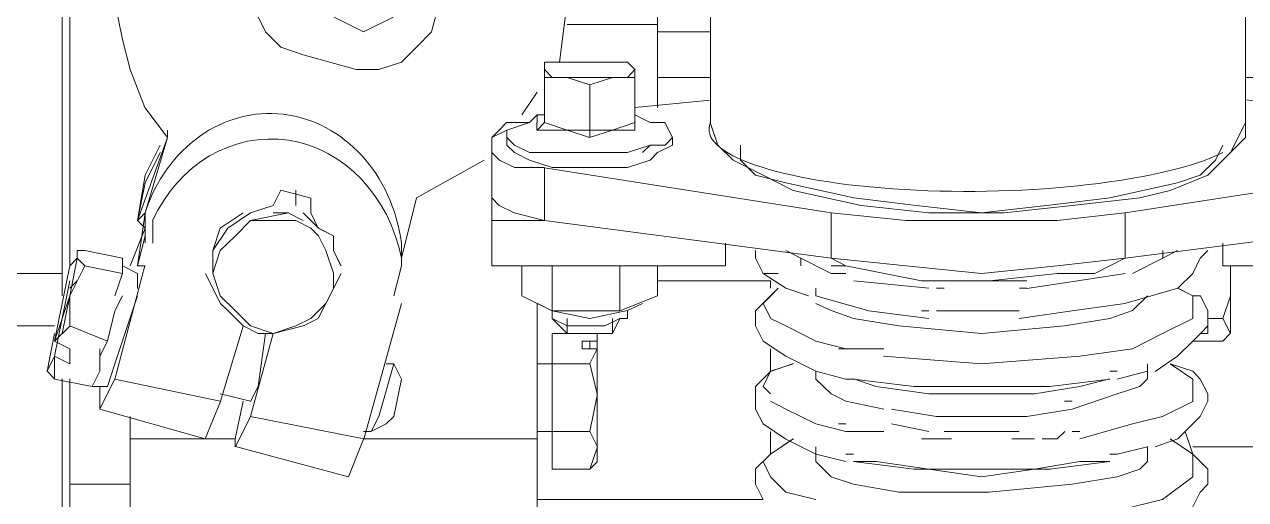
# Model space of a CAD drawing. Header units: inches. Extents: x 16065 to 240872, y 14603 to 37076.
# Drawn here: x 31403.9 to 31517, y 19459.7 to 19503.8 of the extents above; entities that cross this region are included whole.
import ezdxf

# ---------------------------------------------------------------- set-up
doc = ezdxf.new("R2010")
doc.units = ezdxf.units.IN
doc.header["$MEASUREMENT"] = 0
doc.layers.add('1', color=3, linetype='Continuous')
doc.layers.add('Dim', color=6, linetype='Continuous', lineweight=13)

# ---------------------------------------------------------------- blocks, each defined once
blk = doc.blocks.new('5')
at = {"layer": '1', "lineweight": 9}
for p, q in [((225.85208, -21.72248), (225.85208, -21.5942)), ((225.85273, -21.5942), (225.85273, -21.71995)), ((225.90225, -21.7066), (225.90225, -21.63419)), ((225.88319, -21.70024), (225.89717, -21.64881)), ((225.9067, -21.6577), (225.9067, -21.70787)), ((225.95178, -21.6577), (225.95178, -21.70787)), ((225.85716, -21.70088), (225.85652, -21.69772)), ((225.89399, -21.7028), (225.89463, -21.69772)), ((225.86859, -21.69897), (225.86921, -21.70024)), ((225.87494, -21.69897), (225.87748, -21.70024)), ((225.87748, -21.70024), (225.88002, -21.69897)), ((225.89462, -21.69962), (225.90225, -21.69962)), ((225.85781, -21.70341), (225.85716, -21.70088)), ((225.86921, -21.70024), (225.8705, -21.70153)), ((225.88194, -21.70153), (225.88319, -21.70024)), ((225.9067, -21.70024), (225.90224, -21.70024)), ((225.8705, -21.70153), (225.8724, -21.70216)), ((225.88067, -21.70279), (225.88194, -21.70153)), ((225.8724, -21.70216), (225.87684, -21.70342)), ((225.87875, -21.70341), (225.88067, -21.70279)), ((225.89462, -21.7028), (225.89271, -21.7028)), ((225.89272, -21.70341), (225.89272, -21.7028)), ((225.89272, -21.7028), (225.89272, -21.70341)), ((225.89844, -21.7028), (225.89462, -21.7028)), ((225.89972, -21.7028), (225.89845, -21.7028)), ((225.90034, -21.70342), (225.89971, -21.70279)), ((225.90034, -21.70341), (225.89971, -21.7028)), ((225.85906, -21.7066), (225.85781, -21.70341)), ((225.87685, -21.70341), (225.87875, -21.70341)), ((225.89272, -21.70788), (225.89272, -21.70341)), ((225.89272, -21.70341), (225.89336, -21.70407)), ((225.89272, -21.70407), (225.89463, -21.70407)), ((225.89336, -21.70407), (225.89463, -21.70407)), ((225.89462, -21.70407), (225.89844, -21.70407)), ((225.89463, -21.70407), (225.89653, -21.7047)), ((225.89845, -21.70407), (225.89653, -21.7047)), ((225.89844, -21.70407), (225.89971, -21.70407)), ((225.90035, -21.70407), (225.89845, -21.70407)), ((225.89971, -21.70407), (225.90034, -21.70342)), ((225.90034, -21.70788), (225.90034, -21.70341)), ((225.90225, -21.70407), (225.90671, -21.70407)), ((225.95178, -21.70407), (225.95751, -21.70407)), ((225.89653, -21.7047), (225.89653, -21.70852)), ((225.89082, -21.70723), (225.89209, -21.70533)), ((225.9067, -21.70598), (225.90034, -21.70661)), ((225.95751, -21.7066), (225.95178, -21.70597)), ((225.86096, -21.70915), (225.85906, -21.7066)), ((225.88953, -21.70788), (225.88891, -21.70851)), ((225.89145, -21.70788), (225.88953, -21.70788)), ((225.88954, -21.70852), (225.89146, -21.70788)), ((225.89082, -21.70788), (225.89145, -21.70788)), ((225.89145, -21.70788), (225.89209, -21.70723)), ((225.89208, -21.70788), (225.89208, -21.70851)), ((225.89209, -21.70723), (225.89209, -21.70723)), ((225.89209, -21.70723), (225.89209, -21.70723)), ((225.89209, -21.70723), (225.89271, -21.70723)), ((225.89209, -21.70723), (225.89209, -21.70723)), ((225.89209, -21.70788), (225.89209, -21.70723)), ((225.89209, -21.70851), (225.89271, -21.70788)), ((225.89272, -21.70723), (225.89272, -21.70723)), ((225.89462, -21.70851), (225.89272, -21.70788)), ((225.90034, -21.70788), (225.89844, -21.70851)), ((225.90162, -21.70788), (225.90034, -21.70723)), ((225.90034, -21.70723), (225.90034, -21.70723)), ((225.90034, -21.70723), (225.90034, -21.70723)), ((225.90034, -21.70723), (225.90034, -21.70723)), ((225.90034, -21.70723), (225.90034, -21.70789)), ((225.90034, -21.70851), (225.90034, -21.70788)), ((225.90034, -21.70851), (225.90034, -21.70788)), ((225.90097, -21.70723), (225.90097, -21.70723)), ((225.90287, -21.70788), (225.90162, -21.70788)), ((225.90351, -21.70915), (225.90287, -21.70788)), ((225.90732, -21.70978), (225.90669, -21.70788)), ((225.95115, -21.70915), (225.95178, -21.70788)), ((225.95178, -21.70788), (225.95178, -21.70915)), ((225.85843, -21.71613), (225.86095, -21.70915)), ((225.86095, -21.70915), (225.85907, -21.71547)), ((225.86096, -21.70851), (225.86096, -21.70914)), ((225.88954, -21.70851), (225.88827, -21.70914)), ((225.88827, -21.70977), (225.88827, -21.70914)), ((225.88827, -21.70914), (225.88827, -21.70977)), ((225.88891, -21.70851), (225.88828, -21.70915)), ((225.88954, -21.70915), (225.88954, -21.70852)), ((225.88954, -21.70977), (225.88954, -21.70914)), ((225.88954, -21.70915), (225.88954, -21.70915)), ((225.89019, -21.70978), (225.88954, -21.70915)), ((225.89208, -21.70851), (225.89462, -21.70851)), ((225.89462, -21.70851), (225.89652, -21.70914)), ((225.89653, -21.70851), (225.89462, -21.70851)), ((225.89652, -21.70914), (225.89844, -21.70851)), ((225.89844, -21.70851), (225.89652, -21.70851)), ((225.89653, -21.70852), (225.89653, -21.70915)), ((225.89844, -21.70851), (225.90034, -21.70851)), ((225.90288, -21.70978), (225.90351, -21.70915)), ((225.90351, -21.70977), (225.90351, -21.70914)), ((225.95178, -21.70915), (225.95051, -21.71041)), ((225.95051, -21.71041), (225.95115, -21.70915)), ((225.85907, -21.71231), (225.86033, -21.70978)), ((225.88827, -21.71358), (225.88827, -21.70977)), ((225.88827, -21.71041), (225.88827, -21.70977)), ((225.89019, -21.71041), (225.88954, -21.70977)), ((225.89146, -21.71041), (225.89019, -21.70978)), ((225.89971, -21.71041), (225.90161, -21.70978)), ((225.90097, -21.71041), (225.90161, -21.70978)), ((225.90161, -21.70978), (225.90224, -21.70978)), ((225.90351, -21.70977), (225.90224, -21.71041)), ((225.90224, -21.70978), (225.90288, -21.70978)), ((225.90861, -21.71104), (225.90732, -21.70978)), ((225.90861, -21.70977), (225.90861, -21.70977)), ((225.90923, -21.71104), (225.90923, -21.70977)), ((225.94988, -21.70977), (225.94925, -21.71104)), ((225.95051, -21.70977), (225.95051, -21.70977)), ((225.85907, -21.71296), (225.86033, -21.71041)), ((225.88194, -21.71423), (225.88763, -21.71105)), ((225.88892, -21.71104), (225.88827, -21.71041)), ((225.89019, -21.71167), (225.88892, -21.71104)), ((225.89146, -21.71104), (225.89019, -21.71041)), ((225.89398, -21.71041), (225.89146, -21.71041)), ((225.89337, -21.71167), (225.89146, -21.71104)), ((225.89399, -21.71041), (225.89588, -21.71041)), ((225.89527, -21.71041), (225.89971, -21.71041)), ((225.90161, -21.71104), (225.89971, -21.71167)), ((225.90224, -21.71041), (225.90161, -21.71104)), ((225.91113, -21.71231), (225.90861, -21.71104)), ((225.9105, -21.71232), (225.90923, -21.71104)), ((225.94925, -21.71104), (225.94796, -21.71232)), ((225.95051, -21.71041), (225.94861, -21.71231)), ((225.85843, -21.71613), (225.85907, -21.71231)), ((225.89271, -21.71167), (225.89019, -21.71167)), ((225.89272, -21.71613), (225.89272, -21.71168)), ((225.89272, -21.71168), (225.91686, -21.71547)), ((225.89652, -21.71167), (225.89337, -21.71167)), ((225.89971, -21.71167), (225.89652, -21.71167)), ((225.91304, -21.71296), (225.9105, -21.71232)), ((225.91368, -21.71359), (225.91113, -21.71231)), ((225.94163, -21.71548), (225.96639, -21.71168)), ((225.94861, -21.71231), (225.94543, -21.71359)), ((225.94796, -21.71232), (225.94606, -21.71296)), ((225.85843, -21.71613), (225.85907, -21.71296)), ((225.91877, -21.71422), (225.91304, -21.71296)), ((225.94606, -21.71296), (225.94035, -21.71422)), ((225.86985, -21.71486), (225.8705, -21.71357)), ((225.8705, -21.71358), (225.87305, -21.71424)), ((225.87176, -21.71486), (225.87176, -21.71357)), ((225.87176, -21.71358), (225.87176, -21.71487)), ((225.87304, -21.71423), (225.87304, -21.71548)), ((225.87304, -21.71548), (225.87304, -21.71423)), ((225.88066, -21.71931), (225.88194, -21.71423)), ((225.88827, -21.71423), (225.88827, -21.71995)), ((225.88828, -21.71357), (225.88828, -21.71423)), ((225.88828, -21.71423), (225.8889, -21.71486)), ((225.91939, -21.71486), (225.91368, -21.71359)), ((225.92382, -21.71485), (225.91877, -21.71422)), ((225.94035, -21.71422), (225.93528, -21.71485)), ((225.94288, -21.71423), (225.93717, -21.71486)), ((225.94543, -21.71359), (225.94288, -21.71423)), ((225.86794, -21.71547), (225.86985, -21.71486)), ((225.8889, -21.71486), (225.89017, -21.71547)), ((225.9251, -21.71547), (225.91939, -21.71486)), ((225.92955, -21.71549), (225.92382, -21.71485)), ((225.93528, -21.71485), (225.92955, -21.71549)), ((225.93717, -21.71486), (225.93146, -21.71547)), ((225.85842, -21.71995), (225.85907, -21.71548)), ((225.85907, -21.71547), (225.85843, -21.71613)), ((225.85907, -21.71676), (225.85843, -21.71613)), ((225.85843, -21.71613), (225.85843, -21.71613)), ((225.85843, -21.71613), (225.85843, -21.71613)), ((225.85907, -21.71741), (225.85907, -21.71547)), ((225.85907, -21.71547), (225.85907, -21.71613)), ((225.85907, -21.71548), (225.85907, -21.71548)), ((225.85907, -21.71613), (225.85907, -21.71802)), ((225.85907, -21.71613), (225.85907, -21.71676)), ((225.85971, -21.71803), (225.85971, -21.71613)), ((225.86732, -21.71548), (225.8654, -21.71676)), ((225.86794, -21.71547), (225.86604, -21.71676)), ((225.86668, -21.71741), (225.86795, -21.71613)), ((225.86795, -21.71613), (225.87114, -21.71547)), ((225.86795, -21.71613), (225.86795, -21.71613)), ((225.86795, -21.71613), (225.86986, -21.71613)), ((225.87114, -21.71547), (225.86986, -21.71547)), ((225.86986, -21.71613), (225.87176, -21.71613)), ((225.8724, -21.71613), (225.87113, -21.71547)), ((225.87176, -21.71613), (225.87303, -21.71676)), ((225.8724, -21.71548), (225.87367, -21.71676)), ((225.87366, -21.71676), (225.87303, -21.71548)), ((225.88827, -21.71613), (225.88827, -21.71613)), ((225.88827, -21.71613), (225.89271, -21.71613)), ((225.88827, -21.71613), (225.88827, -21.71613)), ((225.89017, -21.71547), (225.89272, -21.71613)), ((225.89272, -21.71613), (225.91686, -21.71931)), ((225.91686, -21.71931), (225.91686, -21.71547)), ((225.91686, -21.71548), (225.92319, -21.71613)), ((225.92319, -21.71613), (225.92955, -21.71613)), ((225.93146, -21.71547), (225.9251, -21.71547)), ((225.92955, -21.71613), (225.93591, -21.71613)), ((225.93591, -21.71613), (225.94162, -21.71548)), ((225.94163, -21.71931), (225.94163, -21.71548)), ((225.94163, -21.71931), (225.96639, -21.71612)), ((225.85907, -21.71676), (225.8578, -21.71995)), ((225.85843, -21.71995), (225.85907, -21.71742)), ((225.85907, -21.71742), (225.85907, -21.71676)), ((225.85907, -21.71676), (225.85907, -21.71676)), ((225.85971, -21.71676), (225.85971, -21.71676)), ((225.86604, -21.71676), (225.86477, -21.71866)), ((225.8654, -21.71676), (225.86478, -21.71866)), ((225.8654, -21.71866), (225.86668, -21.71741)), ((225.87303, -21.71676), (225.87368, -21.71741)), ((225.87493, -21.71742), (225.87366, -21.71676)), ((225.87367, -21.71676), (225.87494, -21.71742)), ((225.87368, -21.71741), (225.8743, -21.71866)), ((225.87493, -21.71866), (225.87493, -21.71742)), ((225.87494, -21.71742), (225.87494, -21.71866)), ((225.88066, -21.71803), (225.88066, -21.71995)), ((225.90796, -21.71803), (225.90796, -21.71995)), ((225.94988, -21.71995), (225.94988, -21.71803)), ((225.85272, -21.71994), (225.85334, -21.71931)), ((225.85335, -21.71931), (225.85273, -21.72248)), ((225.85334, -21.71931), (225.85334, -21.71865)), ((225.85334, -21.71866), (225.85398, -21.71866)), ((225.85334, -21.71866), (225.85334, -21.71931)), ((225.85334, -21.71931), (225.85334, -21.71931)), ((225.85334, -21.71931), (225.85334, -21.71931)), ((225.85334, -21.71931), (225.85399, -21.71994)), ((225.85334, -21.71931), (225.85334, -21.71931)), ((225.85398, -21.71866), (225.85717, -21.71931)), ((225.85717, -21.72058), (225.85717, -21.7193)), ((225.86477, -21.71866), (225.86477, -21.71994)), ((225.86477, -21.71931), (225.86477, -21.72059)), ((225.86478, -21.72057), (225.8654, -21.71866)), ((225.8743, -21.71866), (225.87493, -21.72057)), ((225.87558, -21.71995), (225.87493, -21.71866)), ((225.87494, -21.71866), (225.87557, -21.71995)), ((225.9105, -21.71866), (225.9105, -21.7193)), ((225.9105, -21.7193), (225.91114, -21.72058)), ((225.91304, -21.71866), (225.91431, -21.7193)), ((225.91431, -21.7193), (225.91686, -21.72058)), ((225.91431, -21.71931), (225.91431, -21.71994)), ((225.91686, -21.71931), (225.91811, -21.71994)), ((225.92319, -21.71994), (225.91686, -21.71931)), ((225.94162, -21.71931), (225.93591, -21.71994)), ((225.93908, -21.72059), (225.94162, -21.71931)), ((225.94481, -21.71931), (225.94225, -21.72058)), ((225.94481, -21.71931), (225.94481, -21.71865)), ((225.94606, -21.71866), (225.94481, -21.71931)), ((225.94796, -21.71931), (225.94734, -21.72058)), ((225.94861, -21.71866), (225.94796, -21.71931)), ((225.85208, -21.72058), (225.84762, -21.72058)), ((225.85273, -21.71995), (225.85144, -21.72629)), ((225.85399, -21.71994), (225.85272, -21.72247)), ((225.85334, -21.71995), (225.85334, -21.71995)), ((225.85398, -21.71995), (225.85717, -21.72058)), ((225.85652, -21.72948), (225.85906, -21.71995)), ((225.85652, -21.72248), (225.85717, -21.72058)), ((225.85717, -21.71995), (225.85717, -21.72058)), ((225.85843, -21.72058), (225.85718, -21.71995)), ((225.85907, -21.71995), (225.85842, -21.71995)), ((225.85843, -21.72185), (225.85843, -21.72058)), ((225.86477, -21.72185), (225.86415, -21.72058)), ((225.86477, -21.72058), (225.86477, -21.72058)), ((225.8654, -21.72247), (225.86478, -21.72057)), ((225.87493, -21.72057), (225.87493, -21.72184)), ((225.87558, -21.72058), (225.87493, -21.72185)), ((225.87558, -21.72058), (225.87558, -21.72058)), ((225.88066, -21.71995), (225.88003, -21.72248)), ((225.88827, -21.71995), (225.90795, -21.71995)), ((225.89018, -21.71995), (225.89083, -21.71995)), ((225.89082, -21.71995), (225.89082, -21.72247)), ((225.89336, -21.71995), (225.89336, -21.72374)), ((225.89906, -21.71995), (225.89906, -21.72374)), ((225.90225, -21.71995), (225.90225, -21.72247)), ((225.91305, -21.72184), (225.91113, -21.72058)), ((225.91114, -21.72058), (225.91177, -21.72058)), ((225.91177, -21.72058), (225.9124, -21.72058)), ((225.91686, -21.71995), (225.9175, -21.71995)), ((225.91686, -21.72058), (225.91811, -21.72058)), ((225.9175, -21.71995), (225.91812, -21.71995)), ((225.91811, -21.71994), (225.92448, -21.7212)), ((225.91812, -21.72058), (225.91812, -21.72058)), ((225.92955, -21.72059), (225.92319, -21.71994)), ((225.93591, -21.71994), (225.92955, -21.72059)), ((225.94163, -21.72058), (225.93781, -21.72119)), ((225.94163, -21.71995), (225.94163, -21.71995)), ((225.94734, -21.72058), (225.94607, -21.72184)), ((225.97084, -21.71995), (225.94987, -21.71995)), ((225.94988, -21.71995), (225.94988, -21.71995)), ((225.95051, -21.71995), (225.95051, -21.72247)), ((225.95051, -21.72566), (225.95051, -21.71995)), ((225.85144, -21.72756), (225.85273, -21.7212)), ((225.85334, -21.7212), (225.85272, -21.72183)), ((225.85273, -21.7212), (225.85273, -21.7212)), ((225.85273, -21.7212), (225.85273, -21.7212)), ((225.91177, -21.7212), (225.90225, -21.7212)), ((225.91177, -21.72184), (225.91177, -21.72121)), ((225.92511, -21.72184), (225.91877, -21.72121)), ((225.92448, -21.7212), (225.9302, -21.7212)), ((225.92638, -21.7212), (225.93337, -21.7212)), ((225.9302, -21.7212), (225.93591, -21.72059)), ((225.93781, -21.72119), (225.93337, -21.72185)), ((225.93591, -21.72059), (225.93908, -21.72059)), ((225.85144, -21.72628), (225.85273, -21.72247)), ((225.85208, -21.72248), (225.85208, -21.72248)), ((225.85273, -21.72248), (225.85208, -21.72566)), ((225.85272, -21.72247), (225.85272, -21.72502)), ((225.85843, -21.72248), (225.85651, -21.72819)), ((225.85652, -21.72373), (225.85717, -21.72247)), ((225.8578, -21.72184), (225.8578, -21.72184)), ((225.86542, -21.72311), (225.86477, -21.72185)), ((225.86668, -21.72374), (225.8654, -21.72247)), ((225.87493, -21.72184), (225.8743, -21.72312)), ((225.87493, -21.72185), (225.87431, -21.72311)), ((225.89336, -21.72373), (225.89082, -21.72247)), ((225.90225, -21.72248), (225.89906, -21.72374)), ((225.9105, -21.72373), (225.91177, -21.72247)), ((225.91178, -21.72247), (225.91115, -21.72312)), ((225.91177, -21.72247), (225.9124, -21.72184)), ((225.9124, -21.72184), (225.91178, -21.72247)), ((225.91495, -21.72248), (225.91305, -21.72184)), ((225.92004, -21.72374), (225.91558, -21.72247)), ((225.91559, -21.72184), (225.91559, -21.72247)), ((225.91559, -21.72248), (225.91559, -21.72248)), ((225.92574, -21.72184), (225.92638, -21.72184)), ((225.93273, -21.72184), (225.93337, -21.72184)), ((225.94607, -21.72184), (225.94162, -21.72311)), ((225.94225, -21.72372), (225.94352, -21.72248)), ((225.94606, -21.72184), (225.94733, -21.72247)), ((225.94734, -21.72248), (225.94607, -21.72184)), ((225.94733, -21.72247), (225.94798, -21.72247)), ((225.94734, -21.72311), (225.94734, -21.72248)), ((225.94735, -21.72311), (225.94735, -21.72248)), ((225.94798, -21.72247), (225.9486, -21.72374)), ((225.95051, -21.72247), (225.94988, -21.72437)), ((225.86604, -21.72372), (225.86542, -21.72311)), ((225.8743, -21.72312), (225.87303, -21.72437)), ((225.87431, -21.72311), (225.87366, -21.72438)), ((225.88066, -21.72311), (225.87749, -21.73454)), ((225.89209, -21.75106), (225.89209, -21.72311)), ((225.89336, -21.72374), (225.89209, -21.72311)), ((225.90097, -21.72311), (225.89971, -21.72372)), ((225.91115, -21.72312), (225.91178, -21.72437)), ((225.91559, -21.72311), (225.91686, -21.72372)), ((225.94162, -21.72311), (225.93717, -21.72374)), ((225.94735, -21.72372), (225.94735, -21.72311)), ((225.85589, -21.72628), (225.85652, -21.72373)), ((225.86732, -21.72501), (225.86604, -21.72372)), ((225.86795, -21.725), (225.86668, -21.72374)), ((225.86732, -21.72437), (225.86732, -21.72437)), ((225.87303, -21.72437), (225.87176, -21.725)), ((225.87366, -21.72438), (225.87241, -21.72501)), ((225.89336, -21.72374), (225.89336, -21.72437)), ((225.89653, -21.72437), (225.89336, -21.72374)), ((225.89336, -21.72437), (225.89336, -21.72437)), ((225.89906, -21.72373), (225.89337, -21.72373)), ((225.89462, -21.72566), (225.89337, -21.72437)), ((225.89462, -21.725), (225.89337, -21.72437)), ((225.89462, -21.72437), (225.89462, -21.72566)), ((225.89971, -21.72372), (225.89653, -21.72438)), ((225.89906, -21.72437), (225.89781, -21.725)), ((225.89844, -21.72566), (225.89907, -21.72437)), ((225.89844, -21.72437), (225.89844, -21.72566)), ((225.89972, -21.72437), (225.89905, -21.72437)), ((225.89972, -21.72373), (225.89972, -21.72436)), ((225.9105, -21.725), (225.9105, -21.72373)), ((225.91177, -21.72437), (225.91304, -21.725)), ((225.9124, -21.72437), (225.9124, -21.72437)), ((225.91686, -21.72372), (225.91876, -21.72438)), ((225.91876, -21.72438), (225.92257, -21.72501)), ((225.92511, -21.72437), (225.92004, -21.72374)), ((225.92448, -21.72373), (225.9251, -21.72373)), ((225.92574, -21.72373), (225.93272, -21.72373)), ((225.93717, -21.72374), (225.93272, -21.72437)), ((225.93654, -21.72501), (225.94035, -21.72438)), ((225.94035, -21.72438), (225.94225, -21.72372)), ((225.9448, -21.72566), (225.94735, -21.72438)), ((225.94671, -21.72437), (225.94671, -21.72437)), ((225.94735, -21.72438), (225.94735, -21.72372)), ((225.9486, -21.72374), (225.9486, -21.725)), ((225.94988, -21.72437), (225.9486, -21.72437)), ((225.94988, -21.72437), (225.95051, -21.72566)), ((225.84762, -21.72501), (225.85144, -21.72501)), ((225.85144, -21.72566), (225.85081, -21.72882)), ((225.85272, -21.72502), (225.85143, -21.72628)), ((225.85273, -21.72501), (225.85589, -21.72629)), ((225.86541, -21.73136), (225.86733, -21.72502)), ((225.86859, -21.72566), (225.86732, -21.72501)), ((225.86986, -21.72565), (225.86795, -21.725)), ((225.86795, -21.73265), (225.86986, -21.72565)), ((225.86986, -21.72566), (225.86859, -21.72566)), ((225.86922, -21.72566), (225.86859, -21.73011)), ((225.87176, -21.725), (225.86986, -21.72565)), ((225.8724, -21.72501), (225.86986, -21.72566)), ((225.89336, -21.73707), (225.89336, -21.72565)), ((225.89337, -21.72566), (225.89462, -21.72566)), ((225.89654, -21.725), (225.89462, -21.725)), ((225.89462, -21.72566), (225.89527, -21.72566)), ((225.89653, -21.72566), (225.89462, -21.72566)), ((225.89527, -21.72566), (225.89652, -21.72566)), ((225.89652, -21.72566), (225.89781, -21.72566)), ((225.89844, -21.72566), (225.89652, -21.72566)), ((225.89781, -21.725), (225.89654, -21.725)), ((225.89717, -21.72565), (225.89717, -21.72628)), ((225.89717, -21.72628), (225.89717, -21.72565)), ((225.89781, -21.72566), (225.89844, -21.72566)), ((225.91114, -21.72628), (225.9105, -21.725)), ((225.91304, -21.725), (225.91559, -21.72629)), ((225.92257, -21.72501), (225.92956, -21.72566)), ((225.92956, -21.72566), (225.93654, -21.72501)), ((225.94226, -21.72693), (225.9448, -21.72566)), ((225.94798, -21.72565), (225.94733, -21.72629)), ((225.94797, -21.72566), (225.94861, -21.72566)), ((225.9486, -21.725), (225.94798, -21.72565)), ((225.94861, -21.72566), (225.94861, -21.725)), ((225.94988, -21.72628), (225.9505, -21.72565)), ((225.95051, -21.72566), (225.95051, -21.72566)), ((225.95051, -21.72566), (225.95051, -21.72566)), ((225.85144, -21.72628), (225.85273, -21.72693)), ((225.85144, -21.72628), (225.85144, -21.72628)), ((225.85526, -21.72757), (225.85589, -21.72628)), ((225.89588, -21.72628), (225.89717, -21.72628)), ((225.89588, -21.72693), (225.89588, -21.72628)), ((225.89653, -21.72693), (225.89653, -21.72628)), ((225.89717, -21.72628), (225.89717, -21.72628)), ((225.89717, -21.73643), (225.89717, -21.72629)), ((225.91115, -21.72629), (225.91305, -21.72756)), ((225.91559, -21.72629), (225.91811, -21.72694)), ((225.94733, -21.72629), (225.94606, -21.72755)), ((225.94734, -21.72628), (225.94988, -21.72628)), ((225.85081, -21.72883), (225.85144, -21.72756)), ((225.85273, -21.72819), (225.85144, -21.72756)), ((225.85144, -21.72756), (225.85144, -21.72948)), ((225.85144, -21.72756), (225.85144, -21.72756)), ((225.85208, -21.72693), (225.85208, -21.72693)), ((225.85273, -21.72819), (225.85273, -21.72692)), ((225.85273, -21.72693), (225.85273, -21.7282)), ((225.85526, -21.72693), (225.85526, -21.72756)), ((225.85526, -21.72756), (225.85526, -21.72883)), ((225.89717, -21.72693), (225.89588, -21.72693)), ((225.89653, -21.72818), (225.89717, -21.72694)), ((225.89717, -21.72693), (225.89717, -21.72693)), ((225.91177, -21.72883), (225.91177, -21.72693)), ((225.91305, -21.72756), (225.91559, -21.72882)), ((225.9175, -21.72693), (225.91812, -21.72693)), ((225.91812, -21.72693), (225.91876, -21.72693)), ((225.91876, -21.72693), (225.92129, -21.72693)), ((225.92065, -21.72693), (225.9213, -21.72693)), ((225.92129, -21.72756), (225.92129, -21.72756)), ((225.92129, -21.72756), (225.92955, -21.72819)), ((225.92955, -21.72819), (225.93782, -21.72756)), ((225.93782, -21.72756), (225.94226, -21.72693)), ((225.94606, -21.72755), (225.94416, -21.72884)), ((225.85589, -21.72819), (225.85589, -21.72819)), ((225.85651, -21.72819), (225.85589, -21.73011)), ((225.87875, -21.73265), (225.88003, -21.7282)), ((225.88003, -21.72819), (225.87937, -21.72819)), ((225.88003, -21.72819), (225.88003, -21.72819)), ((225.88066, -21.72948), (225.88003, -21.72819)), ((225.88003, -21.72819), (225.88003, -21.72819)), ((225.88003, -21.72819), (225.88003, -21.72819)), ((225.89209, -21.72819), (225.89336, -21.72819)), ((225.89336, -21.72819), (225.89653, -21.72819)), ((225.89717, -21.73073), (225.89653, -21.72818)), ((225.91368, -21.72819), (225.91176, -21.72882)), ((225.91177, -21.72884), (225.91369, -21.72818)), ((225.94352, -21.72883), (225.94352, -21.72819)), ((225.94734, -21.72948), (225.94542, -21.72819)), ((225.94542, -21.72819), (225.94734, -21.72882)), ((225.85081, -21.72882), (225.85144, -21.72947)), ((225.85081, -21.72883), (225.85081, -21.72883)), ((225.85081, -21.72883), (225.85081, -21.72883)), ((225.85081, -21.72883), (225.85081, -21.72883)), ((225.85144, -21.72948), (225.85461, -21.73011)), ((225.85208, -21.80439), (225.85208, -21.72947)), ((225.85273, -21.80439), (225.85273, -21.72947)), ((225.85526, -21.72883), (225.85462, -21.73011)), ((225.85526, -21.73202), (225.85652, -21.72947)), ((225.8654, -21.73135), (225.85652, -21.72948)), ((225.88003, -21.73265), (225.88066, -21.72948)), ((225.9105, -21.7301), (225.91177, -21.72884)), ((225.91176, -21.72882), (225.91114, -21.73011)), ((225.91559, -21.72882), (225.91812, -21.72948)), ((225.91559, -21.72883), (225.91559, -21.72948)), ((225.91559, -21.72948), (225.91686, -21.73074)), ((225.91812, -21.72948), (225.91876, -21.72948)), ((225.92065, -21.7301), (225.91876, -21.72947)), ((225.91876, -21.72948), (225.92383, -21.73011)), ((225.93529, -21.73011), (225.94036, -21.72948)), ((225.93782, -21.7301), (225.94036, -21.72947)), ((225.94036, -21.72883), (225.94098, -21.72883)), ((225.94098, -21.72948), (225.94352, -21.72883)), ((225.94288, -21.7301), (225.94353, -21.72947)), ((225.94353, -21.72947), (225.94353, -21.72883)), ((225.94734, -21.72882), (225.94796, -21.72948)), ((225.94734, -21.7301), (225.94734, -21.72947)), ((225.94734, -21.72948), (225.94734, -21.72948)), ((225.94796, -21.72948), (225.94861, -21.73074)), ((225.85461, -21.73011), (225.8559, -21.73011)), ((225.85526, -21.7301), (225.85526, -21.73202)), ((225.86795, -21.73136), (225.8654, -21.73073)), ((225.8686, -21.7301), (225.86795, -21.73137)), ((225.89653, -21.73391), (225.89718, -21.73073)), ((225.9105, -21.73202), (225.9105, -21.7301)), ((225.91114, -21.73011), (225.91176, -21.73074)), ((225.9124, -21.73073), (225.9124, -21.73073)), ((225.91686, -21.73074), (225.91811, -21.73135)), ((225.92065, -21.7301), (225.92511, -21.73074)), ((225.92383, -21.73011), (225.92956, -21.73011)), ((225.92511, -21.73074), (225.92955, -21.73074)), ((225.92955, -21.73074), (225.93399, -21.73074)), ((225.92956, -21.73011), (225.93529, -21.73011)), ((225.93399, -21.73074), (225.93782, -21.7301)), ((225.93717, -21.73202), (225.94098, -21.73073)), ((225.94098, -21.73073), (225.94288, -21.7301)), ((225.94734, -21.7301), (225.94734, -21.7301)), ((225.94735, -21.73137), (225.94735, -21.7301)), ((225.94861, -21.73074), (225.94861, -21.73135)), ((225.86541, -21.73137), (225.86414, -21.73453)), ((225.86732, -21.73136), (225.86667, -21.73452)), ((225.91177, -21.73136), (225.91304, -21.73201)), ((225.91811, -21.73135), (225.9213, -21.73203)), ((225.92129, -21.73136), (225.92129, -21.73136)), ((225.93654, -21.73136), (225.93717, -21.73136)), ((225.9448, -21.73265), (225.94735, -21.73137)), ((225.94671, -21.73136), (225.94671, -21.73136)), ((225.94861, -21.73135), (225.94796, -21.73264)), ((225.86414, -21.73453), (225.85526, -21.73202)), ((225.85526, -21.73202), (225.85526, -21.73202)), ((225.8578, -21.73265), (225.8578, -21.75993)), ((225.86668, -21.73518), (225.86795, -21.73265)), ((225.87749, -21.73452), (225.86795, -21.73265)), ((225.87875, -21.73264), (225.87811, -21.7339)), ((225.88004, -21.73265), (225.87937, -21.73326)), ((225.91114, -21.73326), (225.9105, -21.73202)), ((225.91304, -21.73201), (225.91559, -21.73326)), ((225.92195, -21.73202), (225.92574, -21.73265)), ((225.92574, -21.73265), (225.92956, -21.73265)), ((225.92956, -21.73265), (225.93337, -21.73265)), ((225.93337, -21.73265), (225.93717, -21.73202)), ((225.94226, -21.73327), (225.9448, -21.73265)), ((225.94796, -21.73264), (225.94734, -21.73327)), ((225.87811, -21.7339), (225.87748, -21.7339)), ((225.87937, -21.73326), (225.8781, -21.7339)), ((225.87811, -21.7339), (225.87811, -21.7339)), ((225.87811, -21.7339), (225.87811, -21.7339)), ((225.87811, -21.7339), (225.87811, -21.7339)), ((225.89209, -21.7339), (225.89336, -21.7339)), ((225.89336, -21.7339), (225.89653, -21.7339)), ((225.89718, -21.73518), (225.89653, -21.73391)), ((225.91305, -21.73454), (225.91115, -21.73327)), ((225.91177, -21.73582), (225.91177, -21.7339)), ((225.91559, -21.73326), (225.91811, -21.73391)), ((225.9175, -21.73326), (225.91812, -21.73326)), ((225.91812, -21.7339), (225.91876, -21.7339)), ((225.91876, -21.7339), (225.92129, -21.7339)), ((225.92065, -21.7339), (225.9213, -21.7339)), ((225.92195, -21.73326), (225.9251, -21.7339)), ((225.92638, -21.7339), (225.93272, -21.7339)), ((225.93591, -21.73453), (225.93655, -21.7339)), ((225.93717, -21.7339), (225.93782, -21.7339)), ((225.93717, -21.7339), (225.93717, -21.7339)), ((225.93782, -21.73453), (225.94226, -21.73327)), ((225.94734, -21.73327), (225.94607, -21.73453)), ((225.94671, -21.7339), (225.94734, -21.73582)), ((225.8578, -21.73453), (225.86668, -21.73453)), ((225.86667, -21.73452), (225.86667, -21.73518)), ((225.87748, -21.73454), (225.87621, -21.73772)), ((225.87748, -21.73453), (225.89208, -21.73453)), ((225.91368, -21.73453), (225.91176, -21.73582)), ((225.91177, -21.73582), (225.91369, -21.73453)), ((225.91559, -21.73582), (225.91305, -21.73454)), ((225.92448, -21.73453), (225.9251, -21.73453)), ((225.9251, -21.73453), (225.92702, -21.73453)), ((225.9321, -21.73453), (225.93337, -21.73453)), ((225.93273, -21.73453), (225.934, -21.73453)), ((225.93464, -21.73453), (225.93591, -21.73453)), ((225.94607, -21.73453), (225.94417, -21.73519)), ((225.94734, -21.73582), (225.94542, -21.73453)), ((225.94542, -21.73453), (225.94734, -21.73582)), ((225.87621, -21.73772), (225.86668, -21.73517)), ((225.89653, -21.73707), (225.89718, -21.73518)), ((225.9105, -21.73706), (225.91177, -21.73582)), ((225.91176, -21.73582), (225.91114, -21.73643)), ((225.91559, -21.73518), (225.91559, -21.73644)), ((225.91812, -21.73643), (225.91559, -21.73582)), ((225.91812, -21.73582), (225.91876, -21.73582)), ((225.94036, -21.73582), (225.94098, -21.73582)), ((225.94352, -21.73518), (225.94098, -21.73581)), ((225.94352, -21.73643), (225.94352, -21.73517)), ((225.94352, -21.73582), (225.94352, -21.73518)), ((225.94734, -21.73518), (226.01338, -21.73518)), ((225.94734, -21.73582), (225.94796, -21.73643)), ((225.94735, -21.73644), (225.94735, -21.73581)), ((225.89718, -21.73644), (225.89653, -21.73707)), ((225.89717, -21.73643), (225.89717, -21.73643)), ((225.91114, -21.73643), (225.91176, -21.73771)), ((225.91559, -21.73643), (225.91686, -21.73772)), ((225.92065, -21.73643), (225.91876, -21.73643)), ((225.92383, -21.73707), (225.91876, -21.73643)), ((225.92065, -21.73643), (225.92511, -21.73707)), ((225.93399, -21.73707), (225.93782, -21.73643)), ((225.94036, -21.73643), (225.93529, -21.73707)), ((225.93782, -21.73643), (225.94036, -21.73643)), ((225.94288, -21.73707), (225.94352, -21.73643)), ((225.94734, -21.73707), (225.94734, -21.73644)), ((225.94735, -21.73708), (225.94735, -21.73644)), ((225.94796, -21.73643), (225.94861, -21.73708)), ((225.89653, -21.73707), (225.89336, -21.73707)), ((225.9105, -21.73835), (225.9105, -21.73706)), ((225.91177, -21.73772), (225.91304, -21.73901)), ((225.9124, -21.73772), (225.9124, -21.73772)), ((225.91686, -21.73772), (225.91876, -21.73835)), ((225.92956, -21.73707), (225.92383, -21.73707)), ((225.92511, -21.73707), (225.92955, -21.73772)), ((225.92955, -21.73772), (225.93399, -21.73707)), ((225.93529, -21.73707), (225.92956, -21.73707)), ((225.93717, -21.73835), (225.94098, -21.73772)), ((225.94098, -21.73772), (225.94288, -21.73707)), ((225.9448, -21.73963), (225.94735, -21.73773)), ((225.94671, -21.73772), (225.94671, -21.73772)), ((225.94735, -21.73773), (225.94735, -21.73708)), ((225.94861, -21.73708), (225.94861, -21.73835)), ((225.8578, -21.73835), (225.85273, -21.73835)), ((225.91114, -21.73963), (225.9105, -21.73835)), ((225.91304, -21.73901), (225.91559, -21.73964)), ((225.91876, -21.73835), (225.92257, -21.73901)), ((225.92257, -21.73901), (225.93018, -21.73901)), ((225.93018, -21.73901), (225.93717, -21.73835)), ((225.94796, -21.739), (225.94734, -21.74026)), ((225.94861, -21.73835), (225.94796, -21.739)), ((225.89209, -21.73963), (225.91114, -21.73963)), ((225.94226, -21.74026), (225.9448, -21.73963))]:
    blk.add_line(p, q, dxfattribs=at)
for centre, major_axis, ratio, start_param, end_param in [((225.86958, -21.71993), (0, 0.01282), 0.874097, -1.421597, 1.215824), ((225.92947, -21.70816), (0.02289, 0.00029), 0.2406, 3.038461, 5.810218), ((225.86967, -21.72216), (0, 0.0129), 0.874097, -1.347626, 1.083779)]:
    blk.add_ellipse(centre, major_axis=major_axis, ratio=ratio, start_param=start_param, end_param=end_param, dxfattribs=at)

msp = doc.modelspace()

# ---------------------------------------------------------------- linework, layer by layer
msp.add_open_spline([(19700.7453, 21216.29254), (20897.07389, 20708.05365), (22824.48941, 19850.93499), (26868.44058, 18287.01634), (30516.36333, 17530.31409), (35462.14712, 17530.31409), (39099.37122, 17545.28939), (41523.6453, 17530.19254)], degree=3, knots=[0, 0, 0, 0, 3.550687011, 7.088547091, 10.454405696, 13.763203424, 20.37636341, 20.37636341, 20.37636341, 20.37636341])

# ---------------------------------------------------------------- block references
at = {"layer": 'Dim', "xscale": 1100, "yscale": 1100, "zscale": 1100}
msp.add_blockref('5', (-217029.94002, 43373.34849), dxfattribs=at)

doc.saveas('drawing.dxf')
